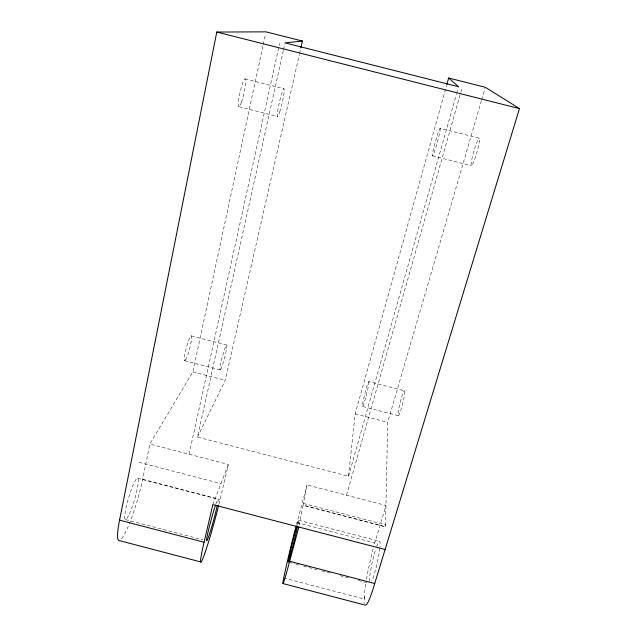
<?xml version="1.0" encoding="UTF-8"?>
<svg xmlns="http://www.w3.org/2000/svg" width="637" height="637" viewBox="0 0 637 637"><rect width="100%" height="100%" fill="white"/><g stroke="black" fill="none" stroke-linecap="round" stroke-linejoin="round"><path stroke-width="0.48" stroke-dasharray="3.19 2.39" d="M481.429 100.63L387.718 422.323L385.496 526.783L303.077 505.324L307.082 484.932L386.006 505.459L374.787 542.923A43.372 4.985 -77.3 0 0 374.062 545.511M283.306 50.642L197.494 437.054L348.527 476.277L355.151 413.899L446.521 85.661M299.231 525.127L303.156 505.053L385.496 526.783M121.603 538.83A43.197 6.195 -73.5 0 0 142.64 479.287L149.862 444.045L192.828 371.92L263.057 45.45M263.272 44.479L265.565 33.793M189.085 454.245L279.611 43.443M283.521 49.67L284.811 43.842M197.494 437.054L225.227 380.297L299.342 54.631M299.565 53.659L300.664 48.81M218.977 504.154A43.228 2.484 -74.7 0 0 220.107 499.48L228.372 464.461L149.862 444.045M296.547 524.362A43.292 1.242 -76 0 1 296.993 522.643L307.082 484.932M348.527 476.277L456.387 94.395M456.657 93.44L458.282 87.691M346.52 495.188L460.543 93.281M460.822 92.325L461.634 89.459M481.707 99.683L485.044 88.225M364.316 596.869L364.165 599.043A43.372 4.985 -77.3 0 0 364.396 603.462M212.854 504.608L228.372 464.461M244.99 78.861L283.927 88.734M440.167 128.308A14.356 1.003 -74.7 0 1 434.967 150.213A14.356 1.003 -74.7 0 1 433.837 147.744A14.356 1.003 -74.7 0 1 440.167 128.308L479.343 138.237A14.372 1.616 -74.2 0 1 474.374 160.213A14.372 1.616 -74.2 0 1 472.248 157.498A14.372 1.616 -74.2 0 1 479.343 138.237M239.09 106.753L277.668 116.555M432.459 155.818L471.269 165.684M191.363 335.89L226.772 345.023M368.934 381.627A12.907 0.86 -75.9 0 1 364.531 401.597A12.907 0.86 -75.9 0 1 363.679 398.921A12.907 0.86 -75.9 0 1 368.934 381.627L404.606 390.831A12.915 1.378 -76.1 0 1 400.617 410.921A12.915 1.378 -76.1 0 1 398.897 408.022A12.915 1.378 -76.1 0 1 404.606 390.831M362.7 406.486L398.459 415.73M184.611 360.725L220.115 369.898M192.828 371.92L225.227 380.297M355.151 413.899L387.718 422.323M303.459 503.437L385.576 524.824L385.576 526.512M138.985 462.303L220.959 483.65M142.64 479.287L220.107 499.48M137.6 478.236L218.045 499.201M298.713 520.238L379.612 541.323M296.993 522.643L374.787 542.923M125.537 519.633L202.94 539.865M289.174 562.391L294.931 563.904M295.894 564.151L298.777 564.908M303.578 566.158L317.027 569.677M321.828 570.935L332.395 573.698M340.086 575.705L350.653 578.468M358.336 580.474L368.903 583.237M283.712 577.99L364.165 599.043L364.643 592.267A43.372 4.985 -77.3 0 1 365.781 583.651M369.484 581.438L369.468 579.686A21.666 2.492 -77.3 0 1 375.814 548.975M366.498 579.288A43.372 4.985 -77.3 0 1 373.815 546.395M376.61 546.634A21.666 2.492 -77.3 0 1 380.05 542.31L380.13 544.675A21.666 2.492 -77.3 0 1 379.939 547.287M379.835 548.29A21.666 2.492 -77.3 0 1 371.889 580.984M215.808 504.297A21.594 1.242 -74.7 0 1 217.48 504.369M297.113 524.96A21.626 0.621 -76 0 1 298.665 521.09L298.259 523.327A21.626 0.621 -76 0 1 297.519 526.823M221.119 368.473L220.521 369.595A12.883 1.202 -75.2 0 1 221.166 361.633A12.883 1.202 -75.2 0 1 225.809 346.289L226.39 345.238A12.883 1.202 -75.2 0 1 225.689 353.288A12.883 1.202 -75.2 0 1 221.119 368.473M185.869 359.364L185.144 360.454A12.875 1.712 -75 0 1 185.224 352.349A12.875 1.712 -75 0 1 190.145 337.084L190.861 336.065A12.875 1.712 -75 0 1 190.71 344.259A12.875 1.712 -75 0 1 185.869 359.364M279.699 111.921A14.325 1.409 -76.8 0 0 284.245 88.989A14.325 1.409 -76.8 0 0 278.377 107.064A14.325 1.409 -76.8 0 0 279.699 111.921M129.343 513.979A21.578 3.089 -73.5 0 0 138.181 479.088A21.578 3.089 -73.5 0 0 126.978 503.716A21.578 3.089 -73.5 0 0 129.343 513.979M241.455 102.207A14.325 2.007 -77.3 0 0 245.46 79.155A14.325 2.007 -77.3 0 0 239.106 97.095A14.325 2.007 -77.3 0 0 241.455 102.207"/><path stroke-width="0.96" d="M201.037 562.009L119.406 540.638A43.197 6.195 -73.5 0 1 119.549 520.15L216.787 32.049L265.987 31.85L302.432 41.055L300.887 47.847M218.738 505.125A43.228 2.484 -74.7 0 1 203.211 557.693A43.228 2.484 -74.7 0 1 204.063 542.246L212.854 504.608L385.106 549.532L519.458 108.593L485.322 87.269L448.655 78.009L446.792 84.705M296.086 526.122A43.292 1.242 -76 0 0 285.081 571.453L283.712 577.99A43.292 1.242 -76 0 0 289.652 561.261L298.857 527.038M282.963 583.58L365.343 605.15A43.372 4.985 -77.3 0 0 374.731 583.5L385.106 549.532M302.432 41.055L285.026 42.878L458.552 86.736L448.655 78.009M216.787 32.049L519.458 108.593M289.652 561.261L374.731 583.5M119.549 520.15L204.063 542.246M217.297 505.276A21.594 1.242 -74.7 0 1 209.278 534.785A21.594 1.242 -74.7 0 1 207.471 534.738A21.594 1.242 -74.7 0 1 215.497 505.229M297.519 526.823A21.626 0.621 -76 0 1 291.165 552.613A21.626 0.621 -76 0 1 288.322 561.038L288.784 558.601A21.626 0.621 -76 0 1 296.866 525.843"/></g></svg>
